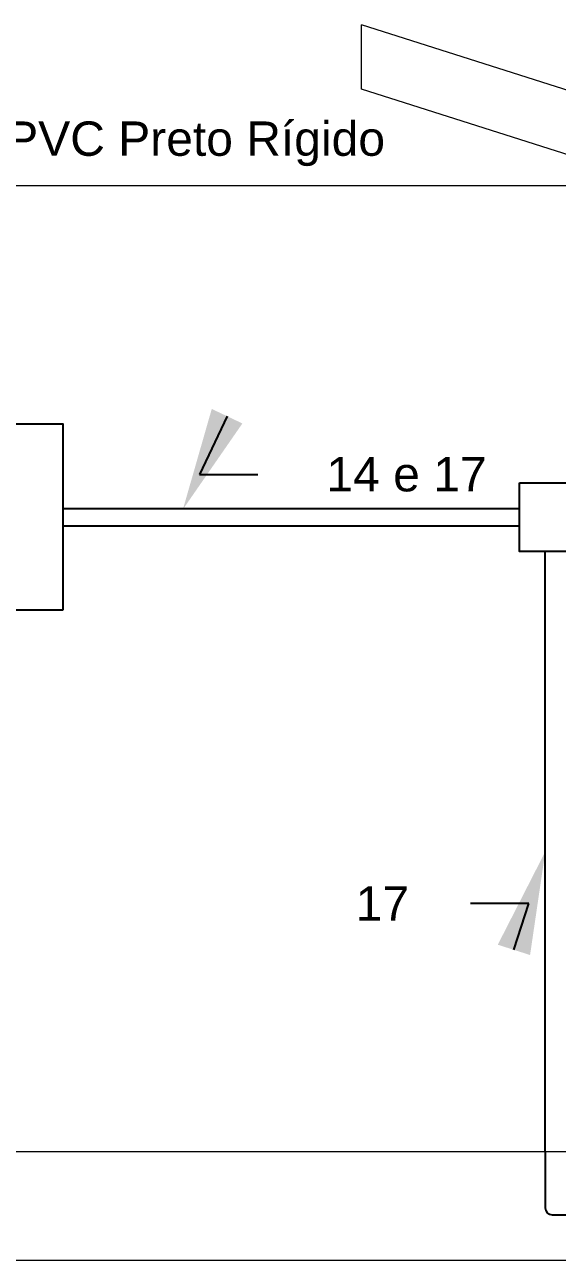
# Model space of a CAD drawing. Header units: millimetres. Extents: x 100 to 940, y 100 to 694.
# Drawn here: x 541.52 to 557.02, y 600.85 to 636.82 of the extents above; entities that cross this region are included whole.
import ezdxf
from ezdxf import colors
from ezdxf.entities.mleader import LeaderData, LeaderLine
from ezdxf.math import Vec2, Vec3

# ---------------------------------------------------------------- set-up
doc = ezdxf.new("R2010")
doc.units = ezdxf.units.MM
doc.layers.add('PAREDE', color=7, linetype='Continuous', lineweight=9)
doc.styles.add('Notes', font='arial.ttf', dxfattribs={"height": 3})

msp = doc.modelspace()

# ---------------------------------------------------------------- linework, layer by layer
at = {"color": 2}
for p, q in [((542.631, 622.738), (555.923, 622.738)), ((542.631, 622.238), (555.923, 622.238)), ((556.673, 604.009), (556.673, 621.488)), ((556.673, 604.009), (556.673, 602.381)), ((556.873, 602.181), (587.111, 602.181))]:
    msp.add_line(p, q, dxfattribs=at)
for points in [[(542.631, 619.775), (537.432, 619.775), (537.432, 625.201), (542.631, 625.201)], [(555.923, 623.488), (557.923, 623.488), (557.923, 621.488), (555.923, 621.488)]]:
    msp.add_lwpolyline(points, close=True, dxfattribs=at)
msp.add_arc((556.873, 602.381), 0.2, 180, 270, dxfattribs=at)
at = {"layer": 'PAREDE'}
for p, q in [((589.552, 624.634), (551.33, 636.822)), ((551.33, 634.947), (551.33, 636.822)), ((589.552, 622.759), (551.33, 634.947)), ((558.736, 632.134), (514.674, 632.134)), ((586.861, 604.009), (533.019, 604.009)), ((512.799, 600.853), (594.361, 600.853))]:
    msp.add_line(p, q, dxfattribs=at)

# ---------------------------------------------------------------- leaders
at = {"color": 2}
ml = msp.add_multileader_mtext('Standard', dxfattribs=at)
ml.set_content('Eletroduto PVC Preto Rígido', color=2, style='Notes')
ml.set_leader_properties()
ml.build(insert=Vec2(0, 0))
ml.multileader.update_dxf_attribs({"dogleg_length": 7, "arrow_head_size": 3})
ctx = ml.context
ctx.base_point, ctx.char_height, ctx.arrow_head_size, ctx.plane_origin = Vec3(532.23, 633.358), 1, 3, Vec3(527.378, 633.649)
notes = []
notes.append((ctx, [(1, (1, 1, 0), (529.965, 633.358), (1, 0), 2.265, [(0, [(527.378, 631.563)], 0, [])])]))
ctx.mtext.insert, ctx.mtext.flow_direction = Vec3(534.23, 634.005), 5
ml = msp.add_multileader_mtext('Standard', dxfattribs=at)
ml.set_content('14 e 17', color=2, style='Notes')
ml.set_leader_properties()
ml.build(insert=Vec2(0, 0))
ml.multileader.update_dxf_attribs({"dogleg_length": 7, "arrow_head_size": 3})
ctx = ml.context
ctx.base_point, ctx.char_height, ctx.arrow_head_size, ctx.plane_origin = Vec3(548.306, 623.729), 1, 3, Vec3(546.129, 624.8)
notes.append((ctx, [(0, (1, 1, 0), (546.61, 623.729), (1, 0), 1.696, [(0, [(546.129, 622.714)], 0, [])])]))
ctx.mtext.insert, ctx.mtext.flow_direction = Vec3(550.306, 624.237), 5
ml = msp.add_multileader_mtext('Standard', dxfattribs=at)
ml.set_content('17', color=2, style='Notes')
ml.set_leader_properties()
ml.build(insert=Vec2(0, 0))
ml.multileader.update_dxf_attribs({"dogleg_length": 7, "arrow_head_size": 3})
ctx = ml.context
ctx.base_point, ctx.char_height, ctx.arrow_head_size, ctx.plane_origin = Vec3(549.158, 611.24), 1, 3, Vec3(556.673, 614.835)
notes.append((ctx, [(0, (1, 1, 0), (556.192, 611.24), (-1, 0), 1.696, [(0, [(556.673, 612.748)], 0, [])])]))
ctx.mtext.insert, ctx.mtext.flow_direction = Vec3(551.158, 611.74), 5
for ctx, leaders in notes:
    for number, flags, end, landing, length, lines in leaders:
        leader = LeaderData()
        leader.index, (leader.has_last_leader_line, leader.has_dogleg_vector, leader.attachment_direction) = number, flags
        leader.last_leader_point, leader.dogleg_vector, leader.dogleg_length = Vec3(end), Vec3(landing), length
        for number, points, colour, breaks in lines:
            line = LeaderLine()
            line.index, line.vertices, line.color, line.breaks = number, Vec3.list(points), colors.encode_raw_color(colour), breaks
            leader.lines.append(line)
        ctx.leaders.append(leader)

doc.saveas('drawing.dxf')
